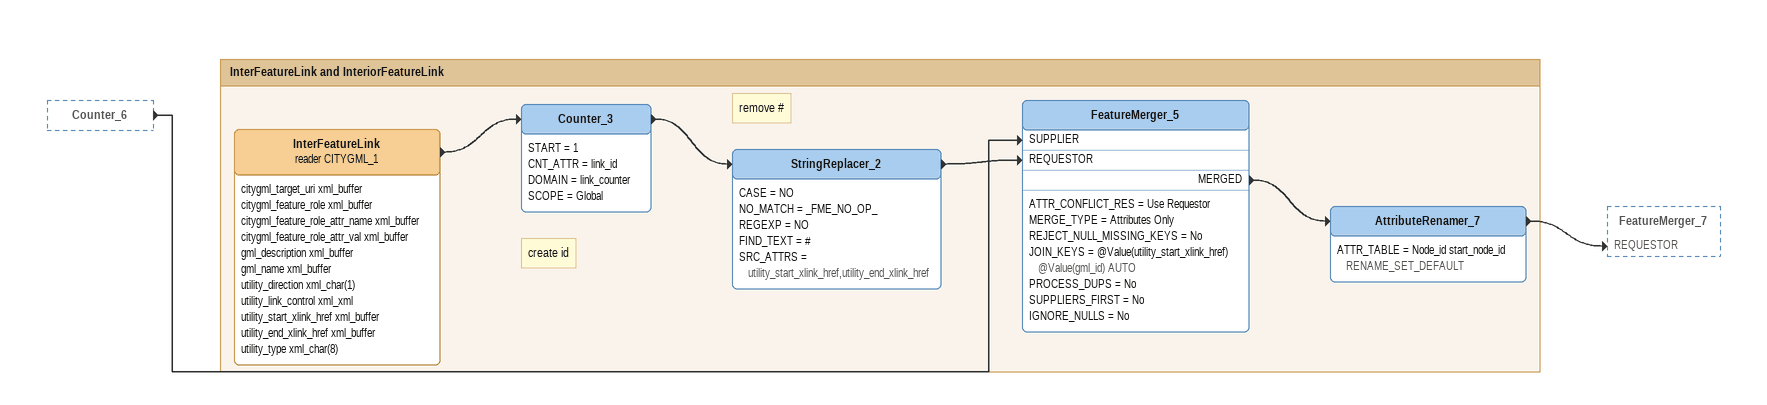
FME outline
Counter_6 [outside]
    -> FeatureMerger_5 [SUPPLIER]

Bookmark: InterFeatureLink and InteriorFeatureLink
InterFeatureLink (reader CITYGML_1)
    attributes: citygml_target_uri xml_buffer, citygml_feature_role xml_buffer, citygml_feature_role_attr_name xml_buffer, citygml_feature_role_attr_val xml_buffer, gml_description xml_buffer, gml_name xml_buffer, utility_direction xml_char(1), utility_link_control xml_xml, utility_start_xlink_href xml_buffer, utility_end_xlink_href xml_buffer, utility_type xml_char(8)
    -> Counter_3
Note: create id
Counter_3
    START = 1
    CNT_ATTR = link_id
    DOMAIN = link_counter
    SCOPE = Global
    -> StringReplacer_2
Note: remove #
StringReplacer_2
    CASE = NO
    NO_MATCH = _FME_NO_OP_
    REGEXP = NO
    FIND_TEXT = #
    SRC_ATTRS = utility_start_xlink_href,utility_end_xlink_href
    -> FeatureMerger_5 [REQUESTOR]
FeatureMerger_5
    ATTR_CONFLICT_RES = Use Requestor
    MERGE_TYPE = Attributes Only
    REJECT_NULL_MISSING_KEYS = No
    JOIN_KEYS = @Value(utility_start_xlink_href) @Value(gml_id) AUTO
    PROCESS_DUPS = No
    SUPPLIERS_FIRST = No
    IGNORE_NULLS = No
    MERGED -> AttributeRenamer_7
AttributeRenamer_7
    ATTR_TABLE = Node_id start_node_id RENAME_SET_DEFAULT
    -> FeatureMerger_7 [REQUESTOR]
